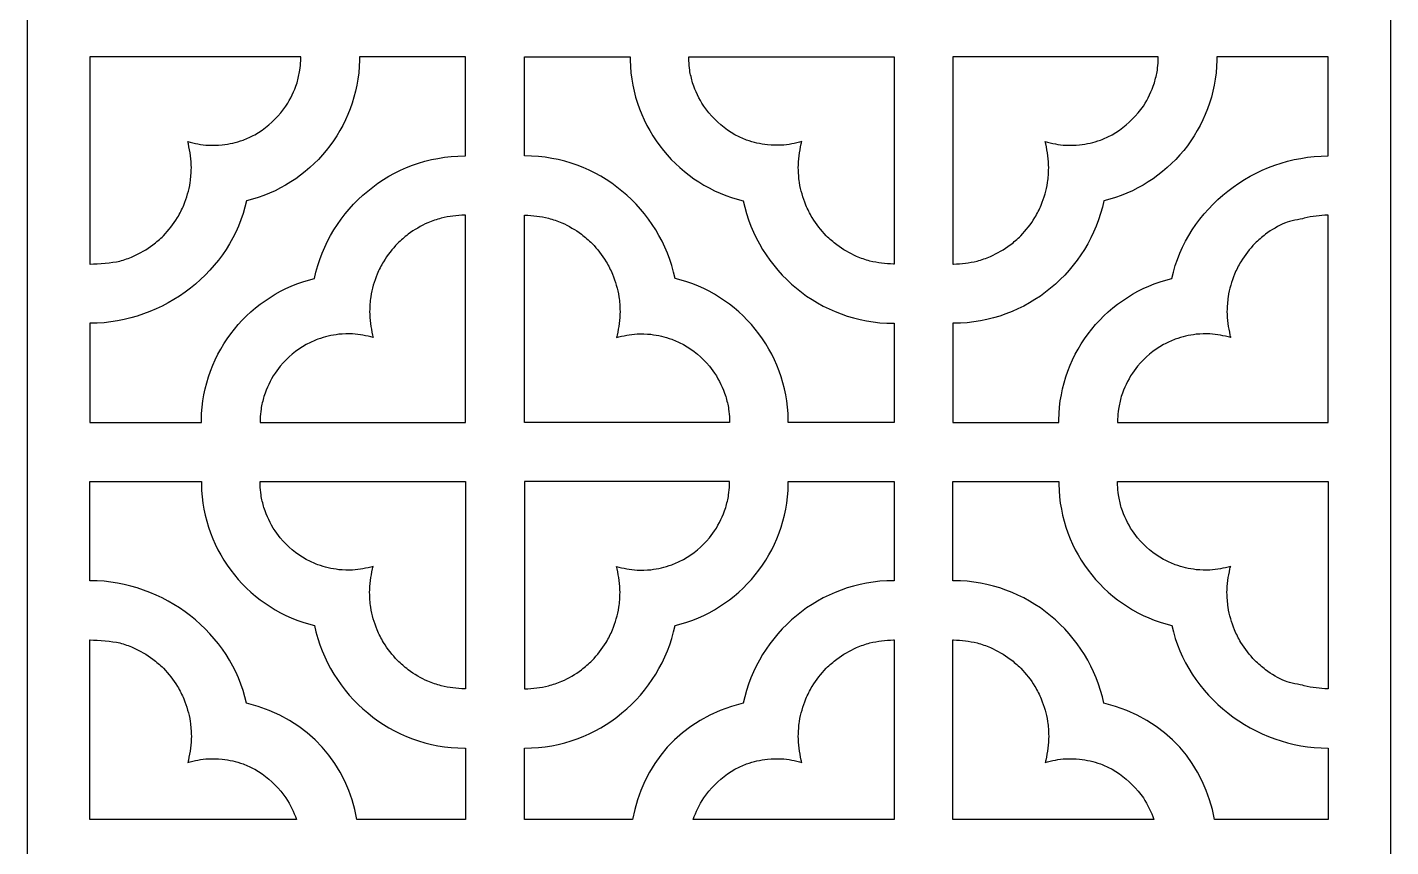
# Model space of a CAD drawing. Header units: centimetres. Extents: x -27 to -22.6, y -9 to 9.
# Drawn here: x -26.999 to -22.573, y -2.079 to 0.584 of the extents above; entities that cross this region are included whole.
import ezdxf

# ---------------------------------------------------------------- set-up
doc = ezdxf.new("R2010")
doc.units = ezdxf.units.CM
doc.header["$MEASUREMENT"] = 0
doc.layers.add('layer 1', color=7, linetype='Continuous')

msp = doc.modelspace()

# ---------------------------------------------------------------- linework, layer by layer
at = {"layer": 'layer 1', "color": 250, "lineweight": 30}
for points, knots in [([(-26.99914, 9.00078), (-26.99914, 9.00078), (-22.57268, 9.00078), (-22.57268, 9.00078), (-22.57268, 9.00078), (-22.57268, 9.00078), (-22.57268, -9.00021), (-22.57268, -9.00021), (-22.57268, -9.00021), (-22.57268, -9.00021), (-26.99914, -9.00021), (-26.99914, -9.00021), (-26.99914, -9.00021), (-26.99914, -9.00021), (-26.99914, 9.00078), (-26.99914, 9.00078)], [0, 0, 0, 0, 0.2, 0.2, 0.2, 0.2, 0.4, 0.4, 0.4, 0.4, 0.6, 0.6, 0.6, 0.6, 1, 1, 1, 1]), ([(-26.79655, 0.48735), (-26.79655, 0.48735), (-26.11106, 0.48735), (-26.11106, 0.48735), (-26.11106, 0.48735), (-26.11112, 0.48208), (-26.1112, 0.47648), (-26.11131, 0.47404), (-26.11131, 0.47404), (-26.11175, 0.46428), (-26.1126, 0.45445), (-26.11389, 0.44427), (-26.11389, 0.44427), (-26.11641, 0.43006), (-26.11948, 0.41664), (-26.1234, 0.40274), (-26.1234, 0.40274), (-26.13263, 0.37524), (-26.14382, 0.35183), (-26.15934, 0.3274), (-26.15934, 0.3274), (-26.15934, 0.3274), (-26.17588, 0.30507), (-26.17588, 0.30507), (-26.17588, 0.30507), (-26.20111, 0.27565), (-26.22718, 0.25386), (-26.26056, 0.23442), (-26.26056, 0.23442), (-26.27305, 0.22794), (-26.28528, 0.22234), (-26.29834, 0.21711), (-26.29834, 0.21711), (-26.32131, 0.20923), (-26.34275, 0.20425), (-26.36681, 0.20115), (-26.36681, 0.20115), (-26.38167, 0.2), (-26.39585, 0.19965), (-26.41075, 0.20003), (-26.41075, 0.20003), (-26.43442, 0.20186), (-26.45567, 0.20558), (-26.47841, 0.21199), (-26.47841, 0.21199), (-26.47767, 0.20951), (-26.47693, 0.207), (-26.47622, 0.20447), (-26.47622, 0.20447), (-26.47017, 0.17807), (-26.46718, 0.15374), (-26.4665, 0.12664), (-26.4665, 0.12664), (-26.4669, 0.11048), (-26.46804, 0.09513), (-26.47007, 0.0791), (-26.47007, 0.0791), (-26.47468, 0.05312), (-26.48114, 0.03007), (-26.49075, 0.00553), (-26.49075, 0.00553), (-26.49702, -0.00846), (-26.50366, -0.02153), (-26.51124, -0.03484), (-26.51124, -0.03484), (-26.52511, -0.05667), (-26.53963, -0.07532), (-26.55734, -0.0941), (-26.55734, -0.0941), (-26.56831, -0.10467), (-26.57929, -0.11429), (-26.59121, -0.12376), (-26.59121, -0.12376), (-26.61215, -0.13884), (-26.63248, -0.15068), (-26.6559, -0.16141), (-26.6559, -0.16141), (-26.67014, -0.1671), (-26.68399, -0.17185), (-26.69871, -0.17609), (-26.69871, -0.17609), (-26.72484, -0.18221), (-26.76765, -0.18523), (-26.79445, -0.18592), (-26.79445, -0.18592), (-26.79466, -0.18592), (-26.79548, -0.18591), (-26.79655, -0.1859), (-26.79655, -0.1859), (-26.79655, -0.1859), (-26.79655, 0.48735), (-26.79655, 0.48735)], [0, 0, 0, 0, 0.0416667, 0.0416667, 0.0416667, 0.0416667, 0.0833333, 0.0833333, 0.0833333, 0.0833333, 0.125, 0.125, 0.125, 0.125, 0.1666667, 0.1666667, 0.1666667, 0.1666667, 0.2083333, 0.2083333, 0.2083333, 0.2083333, 0.25, 0.25, 0.25, 0.25, 0.2916667, 0.2916667, 0.2916667, 0.2916667, 0.3333333, 0.3333333, 0.3333333, 0.3333333, 0.375, 0.375, 0.375, 0.375, 0.4166667, 0.4166667, 0.4166667, 0.4166667, 0.4583333, 0.4583333, 0.4583333, 0.4583333, 0.5, 0.5, 0.5, 0.5, 0.5416667, 0.5416667, 0.5416667, 0.5416667, 0.5833333, 0.5833333, 0.5833333, 0.5833333, 0.625, 0.625, 0.625, 0.625, 0.6666667, 0.6666667, 0.6666667, 0.6666667, 0.7083333, 0.7083333, 0.7083333, 0.7083333, 0.75, 0.75, 0.75, 0.75, 0.7916667, 0.7916667, 0.7916667, 0.7916667, 0.8333333, 0.8333333, 0.8333333, 0.8333333, 0.875, 0.875, 0.875, 0.875, 0.9166667, 0.9166667, 0.9166667, 0.9166667, 1, 1, 1, 1]), ([(-25.92025, 0.48735), (-25.92025, 0.48735), (-25.57639, 0.48735), (-25.57639, 0.48735), (-25.57639, 0.48735), (-25.57639, 0.48735), (-25.57639, 0.16541), (-25.57639, 0.16541), (-25.57639, 0.16541), (-25.57758, 0.16541), (-25.57837, 0.16541), (-25.5785, 0.16541), (-25.5785, 0.16541), (-25.81745, 0.16541), (-26.01811, -0.00568), (-26.0668, -0.23286), (-26.0668, -0.23286), (-26.27417, -0.28211), (-26.43001, -0.46915), (-26.43392, -0.69252), (-26.43392, -0.69252), (-26.43394, -0.69361), (-26.43396, -0.69681), (-26.43397, -0.70035), (-26.43397, -0.70035), (-26.43397, -0.70035), (-26.79655, -0.70035), (-26.79655, -0.70035), (-26.79655, -0.70035), (-26.79655, -0.70035), (-26.79655, -0.37836), (-26.79655, -0.37836), (-26.79655, -0.37836), (-26.79548, -0.37836), (-26.79466, -0.37837), (-26.79445, -0.37837), (-26.79445, -0.37837), (-26.5555, -0.37837), (-26.3361, -0.20728), (-26.28742, 0.0199), (-26.28742, 0.0199), (-26.08091, 0.06895), (-25.92551, 0.25463), (-25.92035, 0.47675), (-25.92035, 0.47675), (-25.92031, 0.47852), (-25.92028, 0.48295), (-25.92025, 0.48735)], [0, 0, 0, 0, 0.0769231, 0.0769231, 0.0769231, 0.0769231, 0.1538462, 0.1538462, 0.1538462, 0.1538462, 0.2307692, 0.2307692, 0.2307692, 0.2307692, 0.3076923, 0.3076923, 0.3076923, 0.3076923, 0.3846154, 0.3846154, 0.3846154, 0.3846154, 0.4615385, 0.4615385, 0.4615385, 0.4615385, 0.5384615, 0.5384615, 0.5384615, 0.5384615, 0.6153846, 0.6153846, 0.6153846, 0.6153846, 0.6923077, 0.6923077, 0.6923077, 0.6923077, 0.7692308, 0.7692308, 0.7692308, 0.7692308, 0.8461538, 0.8461538, 0.8461538, 0.8461538, 1, 1, 1, 1]), ([(-25.04221, 0.48735), (-25.04221, 0.48735), (-25.38497, 0.48735), (-25.38497, 0.48735), (-25.38497, 0.48735), (-25.38497, 0.48735), (-25.38497, 0.16541), (-25.38497, 0.16541), (-25.38497, 0.16541), (-25.38441, 0.16541), (-25.38405, 0.16541), (-25.38396, 0.16541), (-25.38396, 0.16541), (-25.14501, 0.16541), (-24.94435, -0.00568), (-24.89567, -0.23286), (-24.89567, -0.23286), (-24.68829, -0.28211), (-24.53245, -0.46915), (-24.52854, -0.69252), (-24.52854, -0.69252), (-24.52852, -0.69361), (-24.5285, -0.69681), (-24.52849, -0.70035), (-24.52849, -0.70035), (-24.52849, -0.70035), (-24.18465, -0.70035), (-24.18465, -0.70035), (-24.18465, -0.70035), (-24.18465, -0.70035), (-24.18465, -0.37836), (-24.18465, -0.37836), (-24.18465, -0.37836), (-24.18572, -0.37836), (-24.18654, -0.37837), (-24.18675, -0.37837), (-24.18675, -0.37837), (-24.4257, -0.37837), (-24.62636, -0.20728), (-24.67505, 0.0199), (-24.67505, 0.0199), (-24.88155, 0.06895), (-25.03696, 0.25463), (-25.04211, 0.47675), (-25.04211, 0.47675), (-25.04216, 0.47852), (-25.04219, 0.48295), (-25.04221, 0.48735)], [0, 0, 0, 0, 0.0769231, 0.0769231, 0.0769231, 0.0769231, 0.1538462, 0.1538462, 0.1538462, 0.1538462, 0.2307692, 0.2307692, 0.2307692, 0.2307692, 0.3076923, 0.3076923, 0.3076923, 0.3076923, 0.3846154, 0.3846154, 0.3846154, 0.3846154, 0.4615385, 0.4615385, 0.4615385, 0.4615385, 0.5384615, 0.5384615, 0.5384615, 0.5384615, 0.6153846, 0.6153846, 0.6153846, 0.6153846, 0.6923077, 0.6923077, 0.6923077, 0.6923077, 0.7692308, 0.7692308, 0.7692308, 0.7692308, 0.8461538, 0.8461538, 0.8461538, 0.8461538, 1, 1, 1, 1]), ([(-24.18465, 0.48735), (-24.18465, 0.48735), (-24.8514, 0.48735), (-24.8514, 0.48735), (-24.8514, 0.48735), (-24.85134, 0.48208), (-24.85126, 0.47648), (-24.85115, 0.47404), (-24.85115, 0.47404), (-24.85072, 0.46428), (-24.84986, 0.45445), (-24.84858, 0.44427), (-24.84858, 0.44427), (-24.84605, 0.43006), (-24.84298, 0.41664), (-24.83907, 0.40274), (-24.83907, 0.40274), (-24.82983, 0.37524), (-24.81864, 0.35183), (-24.80312, 0.3274), (-24.80312, 0.3274), (-24.80312, 0.3274), (-24.78658, 0.30507), (-24.78658, 0.30507), (-24.78658, 0.30507), (-24.76135, 0.27565), (-24.73528, 0.25386), (-24.70191, 0.23442), (-24.70191, 0.23442), (-24.68941, 0.22794), (-24.67718, 0.22234), (-24.66413, 0.21711), (-24.66413, 0.21711), (-24.64115, 0.20923), (-24.61971, 0.20425), (-24.59565, 0.20115), (-24.59565, 0.20115), (-24.58079, 0.2), (-24.56661, 0.19965), (-24.55171, 0.20003), (-24.55171, 0.20003), (-24.52804, 0.20186), (-24.50679, 0.20558), (-24.48405, 0.21199), (-24.48405, 0.21199), (-24.4848, 0.20951), (-24.48553, 0.207), (-24.48624, 0.20447), (-24.48624, 0.20447), (-24.49229, 0.17807), (-24.49529, 0.15374), (-24.49597, 0.12664), (-24.49597, 0.12664), (-24.49556, 0.11048), (-24.49442, 0.09513), (-24.4924, 0.0791), (-24.4924, 0.0791), (-24.48778, 0.05312), (-24.48132, 0.03007), (-24.47171, 0.00553), (-24.47171, 0.00553), (-24.46544, -0.00846), (-24.45881, -0.02153), (-24.45122, -0.03484), (-24.45122, -0.03484), (-24.43735, -0.05667), (-24.42284, -0.07532), (-24.40512, -0.0941), (-24.40512, -0.0941), (-24.39415, -0.10467), (-24.38317, -0.11429), (-24.37126, -0.12376), (-24.37126, -0.12376), (-24.35031, -0.13884), (-24.32998, -0.15068), (-24.30657, -0.16141), (-24.30657, -0.16141), (-24.29232, -0.1671), (-24.27848, -0.17185), (-24.26375, -0.17609), (-24.26375, -0.17609), (-24.23763, -0.18221), (-24.21355, -0.18523), (-24.18675, -0.18592), (-24.18675, -0.18592), (-24.18654, -0.18592), (-24.18572, -0.18591), (-24.18465, -0.1859), (-24.18465, -0.1859), (-24.18465, -0.1859), (-24.18465, 0.48735), (-24.18465, 0.48735)], [0, 0, 0, 0, 0.0416667, 0.0416667, 0.0416667, 0.0416667, 0.0833333, 0.0833333, 0.0833333, 0.0833333, 0.125, 0.125, 0.125, 0.125, 0.1666667, 0.1666667, 0.1666667, 0.1666667, 0.2083333, 0.2083333, 0.2083333, 0.2083333, 0.25, 0.25, 0.25, 0.25, 0.2916667, 0.2916667, 0.2916667, 0.2916667, 0.3333333, 0.3333333, 0.3333333, 0.3333333, 0.375, 0.375, 0.375, 0.375, 0.4166667, 0.4166667, 0.4166667, 0.4166667, 0.4583333, 0.4583333, 0.4583333, 0.4583333, 0.5, 0.5, 0.5, 0.5, 0.5416667, 0.5416667, 0.5416667, 0.5416667, 0.5833333, 0.5833333, 0.5833333, 0.5833333, 0.625, 0.625, 0.625, 0.625, 0.6666667, 0.6666667, 0.6666667, 0.6666667, 0.7083333, 0.7083333, 0.7083333, 0.7083333, 0.75, 0.75, 0.75, 0.75, 0.7916667, 0.7916667, 0.7916667, 0.7916667, 0.8333333, 0.8333333, 0.8333333, 0.8333333, 0.875, 0.875, 0.875, 0.875, 0.9166667, 0.9166667, 0.9166667, 0.9166667, 1, 1, 1, 1]), ([(-23.99432, 0.48735), (-23.99432, 0.48735), (-23.32757, 0.48735), (-23.32757, 0.48735), (-23.32757, 0.48735), (-23.32763, 0.48208), (-23.32771, 0.47648), (-23.32782, 0.47404), (-23.32782, 0.47404), (-23.32826, 0.46428), (-23.32911, 0.45445), (-23.3304, 0.44427), (-23.3304, 0.44427), (-23.33292, 0.43006), (-23.33599, 0.41664), (-23.33991, 0.40274), (-23.33991, 0.40274), (-23.34915, 0.37524), (-23.36033, 0.35183), (-23.37585, 0.3274), (-23.37585, 0.3274), (-23.37585, 0.3274), (-23.39239, 0.30507), (-23.39239, 0.30507), (-23.39239, 0.30507), (-23.41762, 0.27565), (-23.44369, 0.25386), (-23.47707, 0.23442), (-23.47707, 0.23442), (-23.48956, 0.22794), (-23.50179, 0.22234), (-23.51485, 0.21711), (-23.51485, 0.21711), (-23.53782, 0.20923), (-23.55926, 0.20425), (-23.58332, 0.20115), (-23.58332, 0.20115), (-23.59819, 0.2), (-23.61236, 0.19965), (-23.62726, 0.20003), (-23.62726, 0.20003), (-23.65093, 0.20186), (-23.67218, 0.20558), (-23.69492, 0.21199), (-23.69492, 0.21199), (-23.69418, 0.20951), (-23.69344, 0.207), (-23.69273, 0.20447), (-23.69273, 0.20447), (-23.68668, 0.17807), (-23.68369, 0.15374), (-23.68301, 0.12664), (-23.68301, 0.12664), (-23.68341, 0.11048), (-23.68455, 0.09513), (-23.68658, 0.0791), (-23.68658, 0.0791), (-23.69119, 0.05312), (-23.69765, 0.03007), (-23.70726, 0.00553), (-23.70726, 0.00553), (-23.71353, -0.00846), (-23.72017, -0.02153), (-23.72775, -0.03484), (-23.72775, -0.03484), (-23.74162, -0.05667), (-23.75614, -0.07532), (-23.77385, -0.0941), (-23.77385, -0.0941), (-23.78482, -0.10467), (-23.7958, -0.11429), (-23.80772, -0.12376), (-23.80772, -0.12376), (-23.82866, -0.13884), (-23.84899, -0.15068), (-23.87241, -0.16141), (-23.87241, -0.16141), (-23.88665, -0.1671), (-23.9005, -0.17185), (-23.91522, -0.17609), (-23.91522, -0.17609), (-23.94135, -0.18221), (-23.96542, -0.18523), (-23.99222, -0.18592), (-23.99222, -0.18592), (-23.99243, -0.18592), (-23.99326, -0.18591), (-23.99432, -0.1859), (-23.99432, -0.1859), (-23.99432, -0.1859), (-23.99432, 0.48735), (-23.99432, 0.48735)], [0, 0, 0, 0, 0.0416667, 0.0416667, 0.0416667, 0.0416667, 0.0833333, 0.0833333, 0.0833333, 0.0833333, 0.125, 0.125, 0.125, 0.125, 0.1666667, 0.1666667, 0.1666667, 0.1666667, 0.2083333, 0.2083333, 0.2083333, 0.2083333, 0.25, 0.25, 0.25, 0.25, 0.2916667, 0.2916667, 0.2916667, 0.2916667, 0.3333333, 0.3333333, 0.3333333, 0.3333333, 0.375, 0.375, 0.375, 0.375, 0.4166667, 0.4166667, 0.4166667, 0.4166667, 0.4583333, 0.4583333, 0.4583333, 0.4583333, 0.5, 0.5, 0.5, 0.5, 0.5416667, 0.5416667, 0.5416667, 0.5416667, 0.5833333, 0.5833333, 0.5833333, 0.5833333, 0.625, 0.625, 0.625, 0.625, 0.6666667, 0.6666667, 0.6666667, 0.6666667, 0.7083333, 0.7083333, 0.7083333, 0.7083333, 0.75, 0.75, 0.75, 0.75, 0.7916667, 0.7916667, 0.7916667, 0.7916667, 0.8333333, 0.8333333, 0.8333333, 0.8333333, 0.875, 0.875, 0.875, 0.875, 0.9166667, 0.9166667, 0.9166667, 0.9166667, 1, 1, 1, 1]), ([(-23.13676, 0.48735), (-23.13676, 0.48735), (-22.77526, 0.48735), (-22.77526, 0.48735), (-22.77526, 0.48735), (-22.77526, 0.48735), (-22.77526, 0.16541), (-22.77526, 0.16541), (-22.77526, 0.16541), (-22.77583, 0.16541), (-22.77618, 0.16541), (-22.77627, 0.16541), (-22.77627, 0.16541), (-23.01523, 0.16541), (-23.23462, -0.00568), (-23.28331, -0.23286), (-23.28331, -0.23286), (-23.49068, -0.28211), (-23.64652, -0.46915), (-23.65043, -0.69252), (-23.65043, -0.69252), (-23.65045, -0.69361), (-23.65047, -0.69681), (-23.65048, -0.70035), (-23.65048, -0.70035), (-23.65048, -0.70035), (-23.99432, -0.70035), (-23.99432, -0.70035), (-23.99432, -0.70035), (-23.99432, -0.70035), (-23.99432, -0.37836), (-23.99432, -0.37836), (-23.99432, -0.37836), (-23.99325, -0.37836), (-23.99243, -0.37837), (-23.99222, -0.37837), (-23.99222, -0.37837), (-23.75327, -0.37837), (-23.55261, -0.20728), (-23.50393, 0.0199), (-23.50393, 0.0199), (-23.29742, 0.06895), (-23.14202, 0.25463), (-23.13686, 0.47675), (-23.13686, 0.47675), (-23.13682, 0.47852), (-23.13679, 0.48295), (-23.13676, 0.48735)], [0, 0, 0, 0, 0.0769231, 0.0769231, 0.0769231, 0.0769231, 0.1538462, 0.1538462, 0.1538462, 0.1538462, 0.2307692, 0.2307692, 0.2307692, 0.2307692, 0.3076923, 0.3076923, 0.3076923, 0.3076923, 0.3846154, 0.3846154, 0.3846154, 0.3846154, 0.4615385, 0.4615385, 0.4615385, 0.4615385, 0.5384615, 0.5384615, 0.5384615, 0.5384615, 0.6153846, 0.6153846, 0.6153846, 0.6153846, 0.6923077, 0.6923077, 0.6923077, 0.6923077, 0.7692308, 0.7692308, 0.7692308, 0.7692308, 0.8461538, 0.8461538, 0.8461538, 0.8461538, 1, 1, 1, 1]), ([(-26.24316, -0.70035), (-26.24313, -0.6958), (-26.24307, -0.69136), (-26.24301, -0.68966), (-26.24301, -0.68966), (-26.24262, -0.67902), (-26.24173, -0.66833), (-26.24032, -0.65723), (-26.24032, -0.65723), (-26.2378, -0.64301), (-26.23473, -0.62959), (-26.23081, -0.6157), (-26.23081, -0.6157), (-26.22158, -0.5882), (-26.21039, -0.56479), (-26.19487, -0.54036), (-26.19487, -0.54036), (-26.19487, -0.54036), (-26.17833, -0.51802), (-26.17833, -0.51802), (-26.17833, -0.51802), (-26.1531, -0.4886), (-26.12703, -0.46681), (-26.09365, -0.44738), (-26.09365, -0.44738), (-26.08116, -0.44089), (-26.06893, -0.43529), (-26.05587, -0.43007), (-26.05587, -0.43007), (-26.0329, -0.42219), (-26.01146, -0.41721), (-25.9874, -0.4141), (-25.9874, -0.4141), (-25.97254, -0.41296), (-25.95836, -0.4126), (-25.94346, -0.41299), (-25.94346, -0.41299), (-25.91979, -0.41481), (-25.89854, -0.41854), (-25.8758, -0.42495), (-25.8758, -0.42495), (-25.87655, -0.42247), (-25.87728, -0.41996), (-25.87799, -0.41743), (-25.87799, -0.41743), (-25.88404, -0.39103), (-25.88703, -0.36669), (-25.88772, -0.33959), (-25.88772, -0.33959), (-25.88731, -0.32344), (-25.88617, -0.30809), (-25.88415, -0.29206), (-25.88415, -0.29206), (-25.87953, -0.26608), (-25.87307, -0.24303), (-25.86346, -0.21848), (-25.86346, -0.21848), (-25.85719, -0.2045), (-25.85056, -0.19143), (-25.84297, -0.17812), (-25.84297, -0.17812), (-25.8291, -0.15629), (-25.81459, -0.13764), (-25.79687, -0.11886), (-25.79687, -0.11886), (-25.7859, -0.10828), (-25.77492, -0.09867), (-25.763, -0.08919), (-25.763, -0.08919), (-25.74206, -0.07412), (-25.72173, -0.06228), (-25.69831, -0.05155), (-25.69831, -0.05155), (-25.68407, -0.04585), (-25.67022, -0.04111), (-25.6555, -0.03687), (-25.6555, -0.03687), (-25.62938, -0.03074), (-25.6053, -0.02772), (-25.5785, -0.02703), (-25.5785, -0.02703), (-25.57837, -0.02704), (-25.57759, -0.02704), (-25.57639, -0.02705), (-25.57639, -0.02705), (-25.57639, -0.02705), (-25.57639, -0.70035), (-25.57639, -0.70035), (-25.57639, -0.70035), (-25.57639, -0.70035), (-26.24316, -0.70035), (-26.24316, -0.70035)], [0, 0, 0, 0, 0.0416667, 0.0416667, 0.0416667, 0.0416667, 0.0833333, 0.0833333, 0.0833333, 0.0833333, 0.125, 0.125, 0.125, 0.125, 0.1666667, 0.1666667, 0.1666667, 0.1666667, 0.2083333, 0.2083333, 0.2083333, 0.2083333, 0.25, 0.25, 0.25, 0.25, 0.2916667, 0.2916667, 0.2916667, 0.2916667, 0.3333333, 0.3333333, 0.3333333, 0.3333333, 0.375, 0.375, 0.375, 0.375, 0.4166667, 0.4166667, 0.4166667, 0.4166667, 0.4583333, 0.4583333, 0.4583333, 0.4583333, 0.5, 0.5, 0.5, 0.5, 0.5416667, 0.5416667, 0.5416667, 0.5416667, 0.5833333, 0.5833333, 0.5833333, 0.5833333, 0.625, 0.625, 0.625, 0.625, 0.6666667, 0.6666667, 0.6666667, 0.6666667, 0.7083333, 0.7083333, 0.7083333, 0.7083333, 0.75, 0.75, 0.75, 0.75, 0.7916667, 0.7916667, 0.7916667, 0.7916667, 0.8333333, 0.8333333, 0.8333333, 0.8333333, 0.875, 0.875, 0.875, 0.875, 0.9166667, 0.9166667, 0.9166667, 0.9166667, 1, 1, 1, 1]), ([(-24.7193, -0.70035), (-24.71934, -0.6958), (-24.71939, -0.69136), (-24.71945, -0.68966), (-24.71945, -0.68966), (-24.71984, -0.67902), (-24.72074, -0.66833), (-24.72214, -0.65723), (-24.72214, -0.65723), (-24.72466, -0.64301), (-24.72773, -0.62959), (-24.73165, -0.6157), (-24.73165, -0.6157), (-24.74089, -0.5882), (-24.75207, -0.56479), (-24.76759, -0.54036), (-24.76759, -0.54036), (-24.76759, -0.54036), (-24.78413, -0.51802), (-24.78413, -0.51802), (-24.78413, -0.51802), (-24.80936, -0.4886), (-24.83543, -0.46681), (-24.86881, -0.44738), (-24.86881, -0.44738), (-24.8813, -0.44089), (-24.89353, -0.43529), (-24.90659, -0.43007), (-24.90659, -0.43007), (-24.92956, -0.42219), (-24.951, -0.41721), (-24.97506, -0.4141), (-24.97506, -0.4141), (-24.98992, -0.41296), (-25.0041, -0.4126), (-25.019, -0.41299), (-25.019, -0.41299), (-25.04267, -0.41481), (-25.06392, -0.41854), (-25.08666, -0.42495), (-25.08666, -0.42495), (-25.08592, -0.42247), (-25.08519, -0.41996), (-25.08447, -0.41743), (-25.08447, -0.41743), (-25.07842, -0.39103), (-25.07543, -0.36669), (-25.07475, -0.33959), (-25.07475, -0.33959), (-25.07515, -0.32344), (-25.07629, -0.30809), (-25.07832, -0.29206), (-25.07832, -0.29206), (-25.08293, -0.26608), (-25.08939, -0.24303), (-25.099, -0.21848), (-25.099, -0.21848), (-25.10527, -0.2045), (-25.11191, -0.19143), (-25.11949, -0.17812), (-25.11949, -0.17812), (-25.13336, -0.15629), (-25.14788, -0.13764), (-25.16559, -0.11886), (-25.16559, -0.11886), (-25.17656, -0.10828), (-25.18754, -0.09867), (-25.19946, -0.08919), (-25.19946, -0.08919), (-25.2204, -0.07412), (-25.24073, -0.06228), (-25.26415, -0.05155), (-25.26415, -0.05155), (-25.27839, -0.04585), (-25.29224, -0.04111), (-25.30696, -0.03687), (-25.30696, -0.03687), (-25.33309, -0.03074), (-25.35716, -0.02772), (-25.38396, -0.02703), (-25.38396, -0.02703), (-25.38405, -0.02704), (-25.38441, -0.02704), (-25.38497, -0.02704), (-25.38497, -0.02704), (-25.38497, -0.02704), (-25.38497, -0.70035), (-25.38497, -0.70035), (-25.38497, -0.70035), (-25.38497, -0.70035), (-24.7193, -0.70035), (-24.7193, -0.70035)], [0, 0, 0, 0, 0.0416667, 0.0416667, 0.0416667, 0.0416667, 0.0833333, 0.0833333, 0.0833333, 0.0833333, 0.125, 0.125, 0.125, 0.125, 0.1666667, 0.1666667, 0.1666667, 0.1666667, 0.2083333, 0.2083333, 0.2083333, 0.2083333, 0.25, 0.25, 0.25, 0.25, 0.2916667, 0.2916667, 0.2916667, 0.2916667, 0.3333333, 0.3333333, 0.3333333, 0.3333333, 0.375, 0.375, 0.375, 0.375, 0.4166667, 0.4166667, 0.4166667, 0.4166667, 0.4583333, 0.4583333, 0.4583333, 0.4583333, 0.5, 0.5, 0.5, 0.5, 0.5416667, 0.5416667, 0.5416667, 0.5416667, 0.5833333, 0.5833333, 0.5833333, 0.5833333, 0.625, 0.625, 0.625, 0.625, 0.6666667, 0.6666667, 0.6666667, 0.6666667, 0.7083333, 0.7083333, 0.7083333, 0.7083333, 0.75, 0.75, 0.75, 0.75, 0.7916667, 0.7916667, 0.7916667, 0.7916667, 0.8333333, 0.8333333, 0.8333333, 0.8333333, 0.875, 0.875, 0.875, 0.875, 0.9166667, 0.9166667, 0.9166667, 0.9166667, 1, 1, 1, 1]), ([(-23.45967, -0.70035), (-23.45964, -0.6958), (-23.45959, -0.69136), (-23.45952, -0.68966), (-23.45952, -0.68966), (-23.45913, -0.67902), (-23.45824, -0.66833), (-23.45684, -0.65723), (-23.45684, -0.65723), (-23.45431, -0.64301), (-23.45124, -0.62959), (-23.44733, -0.6157), (-23.44733, -0.6157), (-23.43809, -0.5882), (-23.4269, -0.56479), (-23.41138, -0.54036), (-23.41138, -0.54036), (-23.41138, -0.54036), (-23.39484, -0.51802), (-23.39484, -0.51802), (-23.39484, -0.51802), (-23.36961, -0.4886), (-23.34354, -0.46681), (-23.31017, -0.44738), (-23.31017, -0.44738), (-23.29767, -0.44089), (-23.28544, -0.43529), (-23.27239, -0.43007), (-23.27239, -0.43007), (-23.24941, -0.42219), (-23.22797, -0.41721), (-23.20391, -0.4141), (-23.20391, -0.4141), (-23.18905, -0.41296), (-23.17487, -0.4126), (-23.15997, -0.41299), (-23.15997, -0.41299), (-23.1363, -0.41481), (-23.11505, -0.41854), (-23.09231, -0.42495), (-23.09231, -0.42495), (-23.09306, -0.42247), (-23.09379, -0.41996), (-23.0945, -0.41743), (-23.0945, -0.41743), (-23.10055, -0.39103), (-23.10355, -0.36669), (-23.10423, -0.33959), (-23.10423, -0.33959), (-23.10382, -0.32344), (-23.10268, -0.30809), (-23.10066, -0.29206), (-23.10066, -0.29206), (-23.09604, -0.26608), (-23.08958, -0.24303), (-23.07997, -0.21848), (-23.07997, -0.21848), (-23.0737, -0.2045), (-23.06707, -0.19143), (-23.05948, -0.17812), (-23.05948, -0.17812), (-23.04561, -0.15629), (-23.0311, -0.13764), (-23.01338, -0.11886), (-23.01338, -0.11886), (-23.00241, -0.10828), (-22.99143, -0.09867), (-22.97952, -0.08919), (-22.97952, -0.08919), (-22.95857, -0.07412), (-22.93824, -0.06228), (-22.91483, -0.05155), (-22.91483, -0.05155), (-22.90058, -0.04585), (-22.868, -0.04111), (-22.85327, -0.03687), (-22.85327, -0.03687), (-22.82715, -0.03074), (-22.80307, -0.02772), (-22.77627, -0.02703), (-22.77627, -0.02703), (-22.77619, -0.02704), (-22.77583, -0.02704), (-22.77526, -0.02704), (-22.77526, -0.02704), (-22.77526, -0.02704), (-22.77526, -0.70035), (-22.77526, -0.70035), (-22.77526, -0.70035), (-22.77526, -0.70035), (-23.45967, -0.70035), (-23.45967, -0.70035)], [0, 0, 0, 0, 0.0416667, 0.0416667, 0.0416667, 0.0416667, 0.0833333, 0.0833333, 0.0833333, 0.0833333, 0.125, 0.125, 0.125, 0.125, 0.1666667, 0.1666667, 0.1666667, 0.1666667, 0.2083333, 0.2083333, 0.2083333, 0.2083333, 0.25, 0.25, 0.25, 0.25, 0.2916667, 0.2916667, 0.2916667, 0.2916667, 0.3333333, 0.3333333, 0.3333333, 0.3333333, 0.375, 0.375, 0.375, 0.375, 0.4166667, 0.4166667, 0.4166667, 0.4166667, 0.4583333, 0.4583333, 0.4583333, 0.4583333, 0.5, 0.5, 0.5, 0.5, 0.5416667, 0.5416667, 0.5416667, 0.5416667, 0.5833333, 0.5833333, 0.5833333, 0.5833333, 0.625, 0.625, 0.625, 0.625, 0.6666667, 0.6666667, 0.6666667, 0.6666667, 0.7083333, 0.7083333, 0.7083333, 0.7083333, 0.75, 0.75, 0.75, 0.75, 0.7916667, 0.7916667, 0.7916667, 0.7916667, 0.8333333, 0.8333333, 0.8333333, 0.8333333, 0.875, 0.875, 0.875, 0.875, 0.9166667, 0.9166667, 0.9166667, 0.9166667, 1, 1, 1, 1]), ([(-25.92898, -1.99061), (-25.92898, -1.99061), (-25.57639, -1.99061), (-25.57639, -1.99061), (-25.57639, -1.99061), (-25.57639, -1.91324), (-25.57639, -1.83587), (-25.57639, -1.7585), (-25.57639, -1.7585), (-25.57758, -1.7585), (-25.57837, -1.7585), (-25.5785, -1.7585), (-25.5785, -1.7585), (-25.81745, -1.7585), (-26.01811, -1.58741), (-26.0668, -1.36023), (-26.0668, -1.36023), (-26.27417, -1.31097), (-26.43001, -1.12394), (-26.43392, -0.90057), (-26.43392, -0.90057), (-26.43394, -0.89948), (-26.43396, -0.89628), (-26.43397, -0.89274), (-26.43397, -0.89274), (-26.43397, -0.89274), (-26.79655, -0.89274), (-26.79655, -0.89274), (-26.79655, -0.89274), (-26.79655, -0.89274), (-26.79655, -1.21473), (-26.79655, -1.21473), (-26.79655, -1.21473), (-26.79548, -1.21473), (-26.79466, -1.21472), (-26.79445, -1.21472), (-26.79445, -1.21472), (-26.5555, -1.21472), (-26.3361, -1.38581), (-26.28742, -1.61299), (-26.28742, -1.61299), (-26.07878, -1.66254), (-25.95936, -1.81882), (-25.92898, -1.99061)], [0, 0, 0, 0, 0.0833333, 0.0833333, 0.0833333, 0.0833333, 0.1666667, 0.1666667, 0.1666667, 0.1666667, 0.25, 0.25, 0.25, 0.25, 0.3333333, 0.3333333, 0.3333333, 0.3333333, 0.4166667, 0.4166667, 0.4166667, 0.4166667, 0.5, 0.5, 0.5, 0.5, 0.5833333, 0.5833333, 0.5833333, 0.5833333, 0.6666667, 0.6666667, 0.6666667, 0.6666667, 0.75, 0.75, 0.75, 0.75, 0.8333333, 0.8333333, 0.8333333, 0.8333333, 1, 1, 1, 1]), ([(-26.24316, -0.89274), (-26.24313, -0.89729), (-26.24307, -0.90173), (-26.24301, -0.90343), (-26.24301, -0.90343), (-26.24262, -0.91407), (-26.24173, -0.92475), (-26.24032, -0.93586), (-26.24032, -0.93586), (-26.2378, -0.95008), (-26.23473, -0.96349), (-26.23081, -0.97739), (-26.23081, -0.97739), (-26.22158, -1.00489), (-26.21039, -1.0283), (-26.19487, -1.05273), (-26.19487, -1.05273), (-26.19487, -1.05273), (-26.17833, -1.07507), (-26.17833, -1.07507), (-26.17833, -1.07507), (-26.1531, -1.10449), (-26.12703, -1.12628), (-26.09365, -1.14571), (-26.09365, -1.14571), (-26.08116, -1.1522), (-26.06893, -1.1578), (-26.05587, -1.16302), (-26.05587, -1.16302), (-26.0329, -1.1709), (-26.01146, -1.17588), (-25.9874, -1.17899), (-25.9874, -1.17899), (-25.97254, -1.18013), (-25.95836, -1.18049), (-25.94346, -1.1801), (-25.94346, -1.1801), (-25.91979, -1.17828), (-25.89854, -1.17455), (-25.8758, -1.16814), (-25.8758, -1.16814), (-25.87655, -1.17062), (-25.87728, -1.17313), (-25.87799, -1.17566), (-25.87799, -1.17566), (-25.88404, -1.20206), (-25.88703, -1.22639), (-25.88772, -1.2535), (-25.88772, -1.2535), (-25.88731, -1.26965), (-25.88617, -1.285), (-25.88415, -1.30103), (-25.88415, -1.30103), (-25.87953, -1.32701), (-25.87307, -1.35006), (-25.86346, -1.37461), (-25.86346, -1.37461), (-25.85719, -1.38859), (-25.85056, -1.40166), (-25.84297, -1.41497), (-25.84297, -1.41497), (-25.8291, -1.4368), (-25.81459, -1.45545), (-25.79687, -1.47423), (-25.79687, -1.47423), (-25.7859, -1.4848), (-25.77492, -1.49442), (-25.763, -1.5039), (-25.763, -1.5039), (-25.74206, -1.51897), (-25.72173, -1.53081), (-25.69831, -1.54154), (-25.69831, -1.54154), (-25.68407, -1.54724), (-25.67022, -1.55198), (-25.6555, -1.55622), (-25.6555, -1.55622), (-25.62938, -1.56235), (-25.6053, -1.56537), (-25.5785, -1.56605), (-25.5785, -1.56605), (-25.57837, -1.56605), (-25.57759, -1.56605), (-25.57639, -1.56604), (-25.57639, -1.56604), (-25.57639, -1.56604), (-25.57639, -0.89274), (-25.57639, -0.89274), (-25.57639, -0.89274), (-25.57639, -0.89274), (-26.24316, -0.89274), (-26.24316, -0.89274)], [0, 0, 0, 0, 0.0416667, 0.0416667, 0.0416667, 0.0416667, 0.0833333, 0.0833333, 0.0833333, 0.0833333, 0.125, 0.125, 0.125, 0.125, 0.1666667, 0.1666667, 0.1666667, 0.1666667, 0.2083333, 0.2083333, 0.2083333, 0.2083333, 0.25, 0.25, 0.25, 0.25, 0.2916667, 0.2916667, 0.2916667, 0.2916667, 0.3333333, 0.3333333, 0.3333333, 0.3333333, 0.375, 0.375, 0.375, 0.375, 0.4166667, 0.4166667, 0.4166667, 0.4166667, 0.4583333, 0.4583333, 0.4583333, 0.4583333, 0.5, 0.5, 0.5, 0.5, 0.5416667, 0.5416667, 0.5416667, 0.5416667, 0.5833333, 0.5833333, 0.5833333, 0.5833333, 0.625, 0.625, 0.625, 0.625, 0.6666667, 0.6666667, 0.6666667, 0.6666667, 0.7083333, 0.7083333, 0.7083333, 0.7083333, 0.75, 0.75, 0.75, 0.75, 0.7916667, 0.7916667, 0.7916667, 0.7916667, 0.8333333, 0.8333333, 0.8333333, 0.8333333, 0.875, 0.875, 0.875, 0.875, 0.9166667, 0.9166667, 0.9166667, 0.9166667, 1, 1, 1, 1]), ([(-25.38497, -1.99061), (-25.38497, -1.99061), (-25.03393, -1.99061), (-25.03393, -1.99061), (-25.03393, -1.99061), (-25.00351, -1.81885), (-24.88394, -1.66261), (-24.67505, -1.61299), (-24.67505, -1.61299), (-24.62636, -1.38581), (-24.4257, -1.21472), (-24.18675, -1.21472), (-24.18675, -1.21472), (-24.18654, -1.21472), (-24.18572, -1.21473), (-24.18465, -1.21473), (-24.18465, -1.21473), (-24.18465, -1.21473), (-24.18465, -0.89274), (-24.18465, -0.89274), (-24.18465, -0.89274), (-24.18465, -0.89274), (-24.52849, -0.89274), (-24.52849, -0.89274), (-24.52849, -0.89274), (-24.5285, -0.89628), (-24.52852, -0.89948), (-24.52854, -0.90057), (-24.52854, -0.90057), (-24.53245, -1.12394), (-24.68829, -1.31097), (-24.89567, -1.36023), (-24.89567, -1.36023), (-24.94435, -1.58741), (-25.14501, -1.7585), (-25.38396, -1.7585), (-25.38396, -1.7585), (-25.38405, -1.7585), (-25.38441, -1.7585), (-25.38497, -1.7585), (-25.38497, -1.7585), (-25.38497, -1.83587), (-25.38497, -1.91324), (-25.38497, -1.99061)], [0, 0, 0, 0, 0.0833333, 0.0833333, 0.0833333, 0.0833333, 0.1666667, 0.1666667, 0.1666667, 0.1666667, 0.25, 0.25, 0.25, 0.25, 0.3333333, 0.3333333, 0.3333333, 0.3333333, 0.4166667, 0.4166667, 0.4166667, 0.4166667, 0.5, 0.5, 0.5, 0.5, 0.5833333, 0.5833333, 0.5833333, 0.5833333, 0.6666667, 0.6666667, 0.6666667, 0.6666667, 0.75, 0.75, 0.75, 0.75, 0.8333333, 0.8333333, 0.8333333, 0.8333333, 1, 1, 1, 1]), ([(-24.7193, -0.89274), (-24.71934, -0.89729), (-24.71939, -0.90173), (-24.71945, -0.90343), (-24.71945, -0.90343), (-24.71984, -0.91407), (-24.72074, -0.92475), (-24.72214, -0.93586), (-24.72214, -0.93586), (-24.72466, -0.95008), (-24.72773, -0.96349), (-24.73165, -0.97739), (-24.73165, -0.97739), (-24.74089, -1.00489), (-24.75207, -1.0283), (-24.76759, -1.05273), (-24.76759, -1.05273), (-24.76759, -1.05273), (-24.78413, -1.07507), (-24.78413, -1.07507), (-24.78413, -1.07507), (-24.80936, -1.10449), (-24.83543, -1.12628), (-24.86881, -1.14571), (-24.86881, -1.14571), (-24.8813, -1.1522), (-24.89353, -1.1578), (-24.90659, -1.16302), (-24.90659, -1.16302), (-24.92956, -1.1709), (-24.951, -1.17588), (-24.97506, -1.17899), (-24.97506, -1.17899), (-24.98992, -1.18013), (-25.0041, -1.18049), (-25.019, -1.1801), (-25.019, -1.1801), (-25.04267, -1.17828), (-25.06392, -1.17455), (-25.08666, -1.16814), (-25.08666, -1.16814), (-25.08592, -1.17062), (-25.08519, -1.17313), (-25.08447, -1.17566), (-25.08447, -1.17566), (-25.07842, -1.20206), (-25.07543, -1.22639), (-25.07475, -1.2535), (-25.07475, -1.2535), (-25.07515, -1.26965), (-25.07629, -1.285), (-25.07832, -1.30103), (-25.07832, -1.30103), (-25.08293, -1.32701), (-25.08939, -1.35006), (-25.099, -1.37461), (-25.099, -1.37461), (-25.10527, -1.38859), (-25.11191, -1.40166), (-25.11949, -1.41497), (-25.11949, -1.41497), (-25.13336, -1.4368), (-25.14788, -1.45545), (-25.16559, -1.47423), (-25.16559, -1.47423), (-25.17656, -1.4848), (-25.18754, -1.49442), (-25.19946, -1.5039), (-25.19946, -1.5039), (-25.2204, -1.51897), (-25.24073, -1.53081), (-25.26415, -1.54154), (-25.26415, -1.54154), (-25.27839, -1.54724), (-25.29224, -1.55198), (-25.30696, -1.55622), (-25.30696, -1.55622), (-25.33309, -1.56235), (-25.35716, -1.56537), (-25.38396, -1.56605), (-25.38396, -1.56605), (-25.38405, -1.56605), (-25.38441, -1.56605), (-25.38497, -1.56605), (-25.38497, -1.56605), (-25.38497, -1.56605), (-25.38497, -0.89274), (-25.38497, -0.89274), (-25.38497, -0.89274), (-25.38497, -0.89274), (-24.7193, -0.89274), (-24.7193, -0.89274)], [0, 0, 0, 0, 0.0416667, 0.0416667, 0.0416667, 0.0416667, 0.0833333, 0.0833333, 0.0833333, 0.0833333, 0.125, 0.125, 0.125, 0.125, 0.1666667, 0.1666667, 0.1666667, 0.1666667, 0.2083333, 0.2083333, 0.2083333, 0.2083333, 0.25, 0.25, 0.25, 0.25, 0.2916667, 0.2916667, 0.2916667, 0.2916667, 0.3333333, 0.3333333, 0.3333333, 0.3333333, 0.375, 0.375, 0.375, 0.375, 0.4166667, 0.4166667, 0.4166667, 0.4166667, 0.4583333, 0.4583333, 0.4583333, 0.4583333, 0.5, 0.5, 0.5, 0.5, 0.5416667, 0.5416667, 0.5416667, 0.5416667, 0.5833333, 0.5833333, 0.5833333, 0.5833333, 0.625, 0.625, 0.625, 0.625, 0.6666667, 0.6666667, 0.6666667, 0.6666667, 0.7083333, 0.7083333, 0.7083333, 0.7083333, 0.75, 0.75, 0.75, 0.75, 0.7916667, 0.7916667, 0.7916667, 0.7916667, 0.8333333, 0.8333333, 0.8333333, 0.8333333, 0.875, 0.875, 0.875, 0.875, 0.9166667, 0.9166667, 0.9166667, 0.9166667, 1, 1, 1, 1]), ([(-23.14504, -1.99061), (-23.14504, -1.99061), (-22.77526, -1.99061), (-22.77526, -1.99061), (-22.77526, -1.99061), (-22.77526, -1.91324), (-22.77526, -1.83587), (-22.77526, -1.7585), (-22.77526, -1.7585), (-22.77583, -1.7585), (-22.77618, -1.7585), (-22.77627, -1.7585), (-22.77627, -1.7585), (-23.01523, -1.7585), (-23.23462, -1.58741), (-23.28331, -1.36023), (-23.28331, -1.36023), (-23.49068, -1.31097), (-23.64652, -1.12394), (-23.65043, -0.90057), (-23.65043, -0.90057), (-23.65045, -0.89948), (-23.65047, -0.89628), (-23.65048, -0.89274), (-23.65048, -0.89274), (-23.65048, -0.89274), (-23.99432, -0.89274), (-23.99432, -0.89274), (-23.99432, -0.89274), (-23.99432, -0.89274), (-23.99432, -1.21473), (-23.99432, -1.21473), (-23.99432, -1.21473), (-23.99325, -1.21473), (-23.99243, -1.21472), (-23.99222, -1.21472), (-23.99222, -1.21472), (-23.75327, -1.21472), (-23.55261, -1.38581), (-23.50393, -1.61299), (-23.50393, -1.61299), (-23.29504, -1.66261), (-23.17546, -1.81885), (-23.14504, -1.99061)], [0, 0, 0, 0, 0.0833333, 0.0833333, 0.0833333, 0.0833333, 0.1666667, 0.1666667, 0.1666667, 0.1666667, 0.25, 0.25, 0.25, 0.25, 0.3333333, 0.3333333, 0.3333333, 0.3333333, 0.4166667, 0.4166667, 0.4166667, 0.4166667, 0.5, 0.5, 0.5, 0.5, 0.5833333, 0.5833333, 0.5833333, 0.5833333, 0.6666667, 0.6666667, 0.6666667, 0.6666667, 0.75, 0.75, 0.75, 0.75, 0.8333333, 0.8333333, 0.8333333, 0.8333333, 1, 1, 1, 1]), ([(-23.45967, -0.89274), (-23.45964, -0.89729), (-23.45959, -0.90173), (-23.45952, -0.90343), (-23.45952, -0.90343), (-23.45913, -0.91407), (-23.45824, -0.92475), (-23.45684, -0.93586), (-23.45684, -0.93586), (-23.45431, -0.95008), (-23.45124, -0.96349), (-23.44733, -0.97739), (-23.44733, -0.97739), (-23.43809, -1.00489), (-23.4269, -1.0283), (-23.41138, -1.05273), (-23.41138, -1.05273), (-23.41138, -1.05273), (-23.39484, -1.07507), (-23.39484, -1.07507), (-23.39484, -1.07507), (-23.36961, -1.10449), (-23.34354, -1.12628), (-23.31017, -1.14571), (-23.31017, -1.14571), (-23.29767, -1.1522), (-23.28544, -1.1578), (-23.27239, -1.16302), (-23.27239, -1.16302), (-23.24941, -1.1709), (-23.22797, -1.17588), (-23.20391, -1.17899), (-23.20391, -1.17899), (-23.18905, -1.18013), (-23.17487, -1.18049), (-23.15997, -1.1801), (-23.15997, -1.1801), (-23.1363, -1.17828), (-23.11505, -1.17455), (-23.09231, -1.16814), (-23.09231, -1.16814), (-23.09306, -1.17062), (-23.09379, -1.17313), (-23.0945, -1.17566), (-23.0945, -1.17566), (-23.10055, -1.20206), (-23.10355, -1.22639), (-23.10423, -1.2535), (-23.10423, -1.2535), (-23.10382, -1.26965), (-23.10268, -1.285), (-23.10066, -1.30103), (-23.10066, -1.30103), (-23.09604, -1.32701), (-23.08958, -1.35006), (-23.07997, -1.37461), (-23.07997, -1.37461), (-23.0737, -1.38859), (-23.06707, -1.40166), (-23.05948, -1.41497), (-23.05948, -1.41497), (-23.04561, -1.4368), (-23.0311, -1.45545), (-23.01338, -1.47423), (-23.01338, -1.47423), (-23.00241, -1.4848), (-22.99143, -1.49442), (-22.97952, -1.5039), (-22.97952, -1.5039), (-22.95857, -1.51897), (-22.93824, -1.53081), (-22.91483, -1.54154), (-22.91483, -1.54154), (-22.90058, -1.54724), (-22.868, -1.55198), (-22.85327, -1.55622), (-22.85327, -1.55622), (-22.82715, -1.56235), (-22.80307, -1.56537), (-22.77627, -1.56605), (-22.77627, -1.56605), (-22.77619, -1.56605), (-22.77583, -1.56605), (-22.77526, -1.56605), (-22.77526, -1.56605), (-22.77526, -1.56605), (-22.77526, -0.89274), (-22.77526, -0.89274), (-22.77526, -0.89274), (-22.77526, -0.89274), (-23.45967, -0.89274), (-23.45967, -0.89274)], [0, 0, 0, 0, 0.0416667, 0.0416667, 0.0416667, 0.0416667, 0.0833333, 0.0833333, 0.0833333, 0.0833333, 0.125, 0.125, 0.125, 0.125, 0.1666667, 0.1666667, 0.1666667, 0.1666667, 0.2083333, 0.2083333, 0.2083333, 0.2083333, 0.25, 0.25, 0.25, 0.25, 0.2916667, 0.2916667, 0.2916667, 0.2916667, 0.3333333, 0.3333333, 0.3333333, 0.3333333, 0.375, 0.375, 0.375, 0.375, 0.4166667, 0.4166667, 0.4166667, 0.4166667, 0.4583333, 0.4583333, 0.4583333, 0.4583333, 0.5, 0.5, 0.5, 0.5, 0.5416667, 0.5416667, 0.5416667, 0.5416667, 0.5833333, 0.5833333, 0.5833333, 0.5833333, 0.625, 0.625, 0.625, 0.625, 0.6666667, 0.6666667, 0.6666667, 0.6666667, 0.7083333, 0.7083333, 0.7083333, 0.7083333, 0.75, 0.75, 0.75, 0.75, 0.7916667, 0.7916667, 0.7916667, 0.7916667, 0.8333333, 0.8333333, 0.8333333, 0.8333333, 0.875, 0.875, 0.875, 0.875, 0.9166667, 0.9166667, 0.9166667, 0.9166667, 1, 1, 1, 1]), ([(-26.79655, -1.99061), (-26.79655, -1.99061), (-26.12519, -1.99061), (-26.12519, -1.99061), (-26.12519, -1.99061), (-26.13408, -1.96534), (-26.14481, -1.94336), (-26.15934, -1.92049), (-26.15934, -1.92049), (-26.15934, -1.92049), (-26.17588, -1.89816), (-26.17588, -1.89816), (-26.17588, -1.89816), (-26.20111, -1.86873), (-26.22718, -1.84695), (-26.26056, -1.82751), (-26.26056, -1.82751), (-26.27305, -1.82102), (-26.28528, -1.81542), (-26.29834, -1.8102), (-26.29834, -1.8102), (-26.32131, -1.80232), (-26.34275, -1.79734), (-26.36681, -1.79424), (-26.36681, -1.79424), (-26.38167, -1.79309), (-26.39585, -1.79273), (-26.41075, -1.79312), (-26.41075, -1.79312), (-26.43442, -1.79495), (-26.45567, -1.79867), (-26.47841, -1.80508), (-26.47841, -1.80508), (-26.47767, -1.8026), (-26.47693, -1.80009), (-26.47622, -1.79756), (-26.47622, -1.79756), (-26.47017, -1.77116), (-26.46718, -1.74683), (-26.4665, -1.71973), (-26.4665, -1.71973), (-26.4669, -1.70357), (-26.46804, -1.68822), (-26.47007, -1.67219), (-26.47007, -1.67219), (-26.47468, -1.64621), (-26.48114, -1.62316), (-26.49075, -1.59862), (-26.49075, -1.59862), (-26.49702, -1.58463), (-26.50366, -1.57156), (-26.51124, -1.55825), (-26.51124, -1.55825), (-26.52511, -1.53642), (-26.53963, -1.51777), (-26.55734, -1.49899), (-26.55734, -1.49899), (-26.56831, -1.48842), (-26.57929, -1.4788), (-26.59121, -1.46933), (-26.59121, -1.46933), (-26.61215, -1.45425), (-26.63248, -1.44241), (-26.6559, -1.43168), (-26.6559, -1.43168), (-26.67014, -1.42599), (-26.68399, -1.42124), (-26.69871, -1.417), (-26.69871, -1.417), (-26.72484, -1.41088), (-26.76765, -1.40786), (-26.79445, -1.40717), (-26.79445, -1.40717), (-26.79466, -1.40717), (-26.79548, -1.40718), (-26.79655, -1.40719), (-26.79655, -1.40719), (-26.79655, -1.40719), (-26.79655, -1.99061), (-26.79655, -1.99061)], [0, 0, 0, 0, 0.047619, 0.047619, 0.047619, 0.047619, 0.0952381, 0.0952381, 0.0952381, 0.0952381, 0.1428571, 0.1428571, 0.1428571, 0.1428571, 0.1904762, 0.1904762, 0.1904762, 0.1904762, 0.2380952, 0.2380952, 0.2380952, 0.2380952, 0.2857143, 0.2857143, 0.2857143, 0.2857143, 0.3333333, 0.3333333, 0.3333333, 0.3333333, 0.3809524, 0.3809524, 0.3809524, 0.3809524, 0.4285714, 0.4285714, 0.4285714, 0.4285714, 0.4761905, 0.4761905, 0.4761905, 0.4761905, 0.5238095, 0.5238095, 0.5238095, 0.5238095, 0.5714286, 0.5714286, 0.5714286, 0.5714286, 0.6190476, 0.6190476, 0.6190476, 0.6190476, 0.6666667, 0.6666667, 0.6666667, 0.6666667, 0.7142857, 0.7142857, 0.7142857, 0.7142857, 0.7619048, 0.7619048, 0.7619048, 0.7619048, 0.8095238, 0.8095238, 0.8095238, 0.8095238, 0.8571429, 0.8571429, 0.8571429, 0.8571429, 0.9047619, 0.9047619, 0.9047619, 0.9047619, 1, 1, 1, 1]), ([(-24.83727, -1.99061), (-24.83727, -1.99061), (-24.18465, -1.99061), (-24.18465, -1.99061), (-24.18465, -1.99061), (-24.18465, -1.79614), (-24.18465, -1.60166), (-24.18465, -1.40719), (-24.18465, -1.40719), (-24.18572, -1.40718), (-24.18654, -1.40717), (-24.18675, -1.40717), (-24.18675, -1.40717), (-24.21355, -1.40786), (-24.23763, -1.41088), (-24.26375, -1.417), (-24.26375, -1.417), (-24.27848, -1.42124), (-24.29232, -1.42599), (-24.30657, -1.43168), (-24.30657, -1.43168), (-24.32998, -1.44241), (-24.35031, -1.45425), (-24.37126, -1.46933), (-24.37126, -1.46933), (-24.38317, -1.4788), (-24.39415, -1.48842), (-24.40512, -1.49899), (-24.40512, -1.49899), (-24.42284, -1.51777), (-24.43735, -1.53642), (-24.45122, -1.55825), (-24.45122, -1.55825), (-24.45881, -1.57156), (-24.46544, -1.58463), (-24.47171, -1.59862), (-24.47171, -1.59862), (-24.48132, -1.62316), (-24.48778, -1.64621), (-24.4924, -1.67219), (-24.4924, -1.67219), (-24.49442, -1.68822), (-24.49556, -1.70357), (-24.49597, -1.71973), (-24.49597, -1.71973), (-24.49529, -1.74683), (-24.49229, -1.77116), (-24.48624, -1.79756), (-24.48624, -1.79756), (-24.48553, -1.80009), (-24.4848, -1.8026), (-24.48405, -1.80508), (-24.48405, -1.80508), (-24.50679, -1.79867), (-24.52804, -1.79495), (-24.55171, -1.79312), (-24.55171, -1.79312), (-24.56661, -1.79273), (-24.58079, -1.79309), (-24.59565, -1.79424), (-24.59565, -1.79424), (-24.61971, -1.79734), (-24.64115, -1.80232), (-24.66413, -1.8102), (-24.66413, -1.8102), (-24.67718, -1.81542), (-24.68941, -1.82102), (-24.70191, -1.82751), (-24.70191, -1.82751), (-24.73528, -1.84695), (-24.76135, -1.86873), (-24.78658, -1.89816), (-24.78658, -1.89816), (-24.78658, -1.89816), (-24.80312, -1.92049), (-24.80312, -1.92049), (-24.80312, -1.92049), (-24.81765, -1.94336), (-24.82838, -1.96534), (-24.83727, -1.99061)], [0, 0, 0, 0, 0.047619, 0.047619, 0.047619, 0.047619, 0.0952381, 0.0952381, 0.0952381, 0.0952381, 0.1428571, 0.1428571, 0.1428571, 0.1428571, 0.1904762, 0.1904762, 0.1904762, 0.1904762, 0.2380952, 0.2380952, 0.2380952, 0.2380952, 0.2857143, 0.2857143, 0.2857143, 0.2857143, 0.3333333, 0.3333333, 0.3333333, 0.3333333, 0.3809524, 0.3809524, 0.3809524, 0.3809524, 0.4285714, 0.4285714, 0.4285714, 0.4285714, 0.4761905, 0.4761905, 0.4761905, 0.4761905, 0.5238095, 0.5238095, 0.5238095, 0.5238095, 0.5714286, 0.5714286, 0.5714286, 0.5714286, 0.6190476, 0.6190476, 0.6190476, 0.6190476, 0.6666667, 0.6666667, 0.6666667, 0.6666667, 0.7142857, 0.7142857, 0.7142857, 0.7142857, 0.7619048, 0.7619048, 0.7619048, 0.7619048, 0.8095238, 0.8095238, 0.8095238, 0.8095238, 0.8571429, 0.8571429, 0.8571429, 0.8571429, 0.9047619, 0.9047619, 0.9047619, 0.9047619, 1, 1, 1, 1]), ([(-23.99432, -1.99061), (-23.99432, -1.99061), (-23.3417, -1.99061), (-23.3417, -1.99061), (-23.3417, -1.99061), (-23.35059, -1.96534), (-23.36132, -1.94336), (-23.37585, -1.92049), (-23.37585, -1.92049), (-23.37585, -1.92049), (-23.39239, -1.89816), (-23.39239, -1.89816), (-23.39239, -1.89816), (-23.41762, -1.86873), (-23.44369, -1.84695), (-23.47707, -1.82751), (-23.47707, -1.82751), (-23.48956, -1.82102), (-23.50179, -1.81542), (-23.51485, -1.8102), (-23.51485, -1.8102), (-23.53782, -1.80232), (-23.55926, -1.79734), (-23.58332, -1.79424), (-23.58332, -1.79424), (-23.59819, -1.79309), (-23.61236, -1.79273), (-23.62726, -1.79312), (-23.62726, -1.79312), (-23.65093, -1.79495), (-23.67218, -1.79867), (-23.69492, -1.80508), (-23.69492, -1.80508), (-23.69418, -1.8026), (-23.69344, -1.80009), (-23.69273, -1.79756), (-23.69273, -1.79756), (-23.68668, -1.77116), (-23.68369, -1.74683), (-23.68301, -1.71973), (-23.68301, -1.71973), (-23.68341, -1.70357), (-23.68455, -1.68822), (-23.68658, -1.67219), (-23.68658, -1.67219), (-23.69119, -1.64621), (-23.69765, -1.62316), (-23.70726, -1.59862), (-23.70726, -1.59862), (-23.71353, -1.58463), (-23.72017, -1.57156), (-23.72775, -1.55825), (-23.72775, -1.55825), (-23.74162, -1.53642), (-23.75614, -1.51777), (-23.77385, -1.49899), (-23.77385, -1.49899), (-23.78482, -1.48842), (-23.7958, -1.4788), (-23.80772, -1.46933), (-23.80772, -1.46933), (-23.82866, -1.45425), (-23.84899, -1.44241), (-23.87241, -1.43168), (-23.87241, -1.43168), (-23.88665, -1.42599), (-23.9005, -1.42124), (-23.91522, -1.417), (-23.91522, -1.417), (-23.94135, -1.41088), (-23.96542, -1.40786), (-23.99222, -1.40717), (-23.99222, -1.40717), (-23.99243, -1.40717), (-23.99326, -1.40718), (-23.99432, -1.40719), (-23.99432, -1.40719), (-23.99432, -1.60166), (-23.99432, -1.79614), (-23.99432, -1.99061)], [0, 0, 0, 0, 0.047619, 0.047619, 0.047619, 0.047619, 0.0952381, 0.0952381, 0.0952381, 0.0952381, 0.1428571, 0.1428571, 0.1428571, 0.1428571, 0.1904762, 0.1904762, 0.1904762, 0.1904762, 0.2380952, 0.2380952, 0.2380952, 0.2380952, 0.2857143, 0.2857143, 0.2857143, 0.2857143, 0.3333333, 0.3333333, 0.3333333, 0.3333333, 0.3809524, 0.3809524, 0.3809524, 0.3809524, 0.4285714, 0.4285714, 0.4285714, 0.4285714, 0.4761905, 0.4761905, 0.4761905, 0.4761905, 0.5238095, 0.5238095, 0.5238095, 0.5238095, 0.5714286, 0.5714286, 0.5714286, 0.5714286, 0.6190476, 0.6190476, 0.6190476, 0.6190476, 0.6666667, 0.6666667, 0.6666667, 0.6666667, 0.7142857, 0.7142857, 0.7142857, 0.7142857, 0.7619048, 0.7619048, 0.7619048, 0.7619048, 0.8095238, 0.8095238, 0.8095238, 0.8095238, 0.8571429, 0.8571429, 0.8571429, 0.8571429, 0.9047619, 0.9047619, 0.9047619, 0.9047619, 1, 1, 1, 1])]:
    msp.add_open_spline(points, degree=3, knots=knots, dxfattribs=at)

doc.saveas('drawing.dxf')
